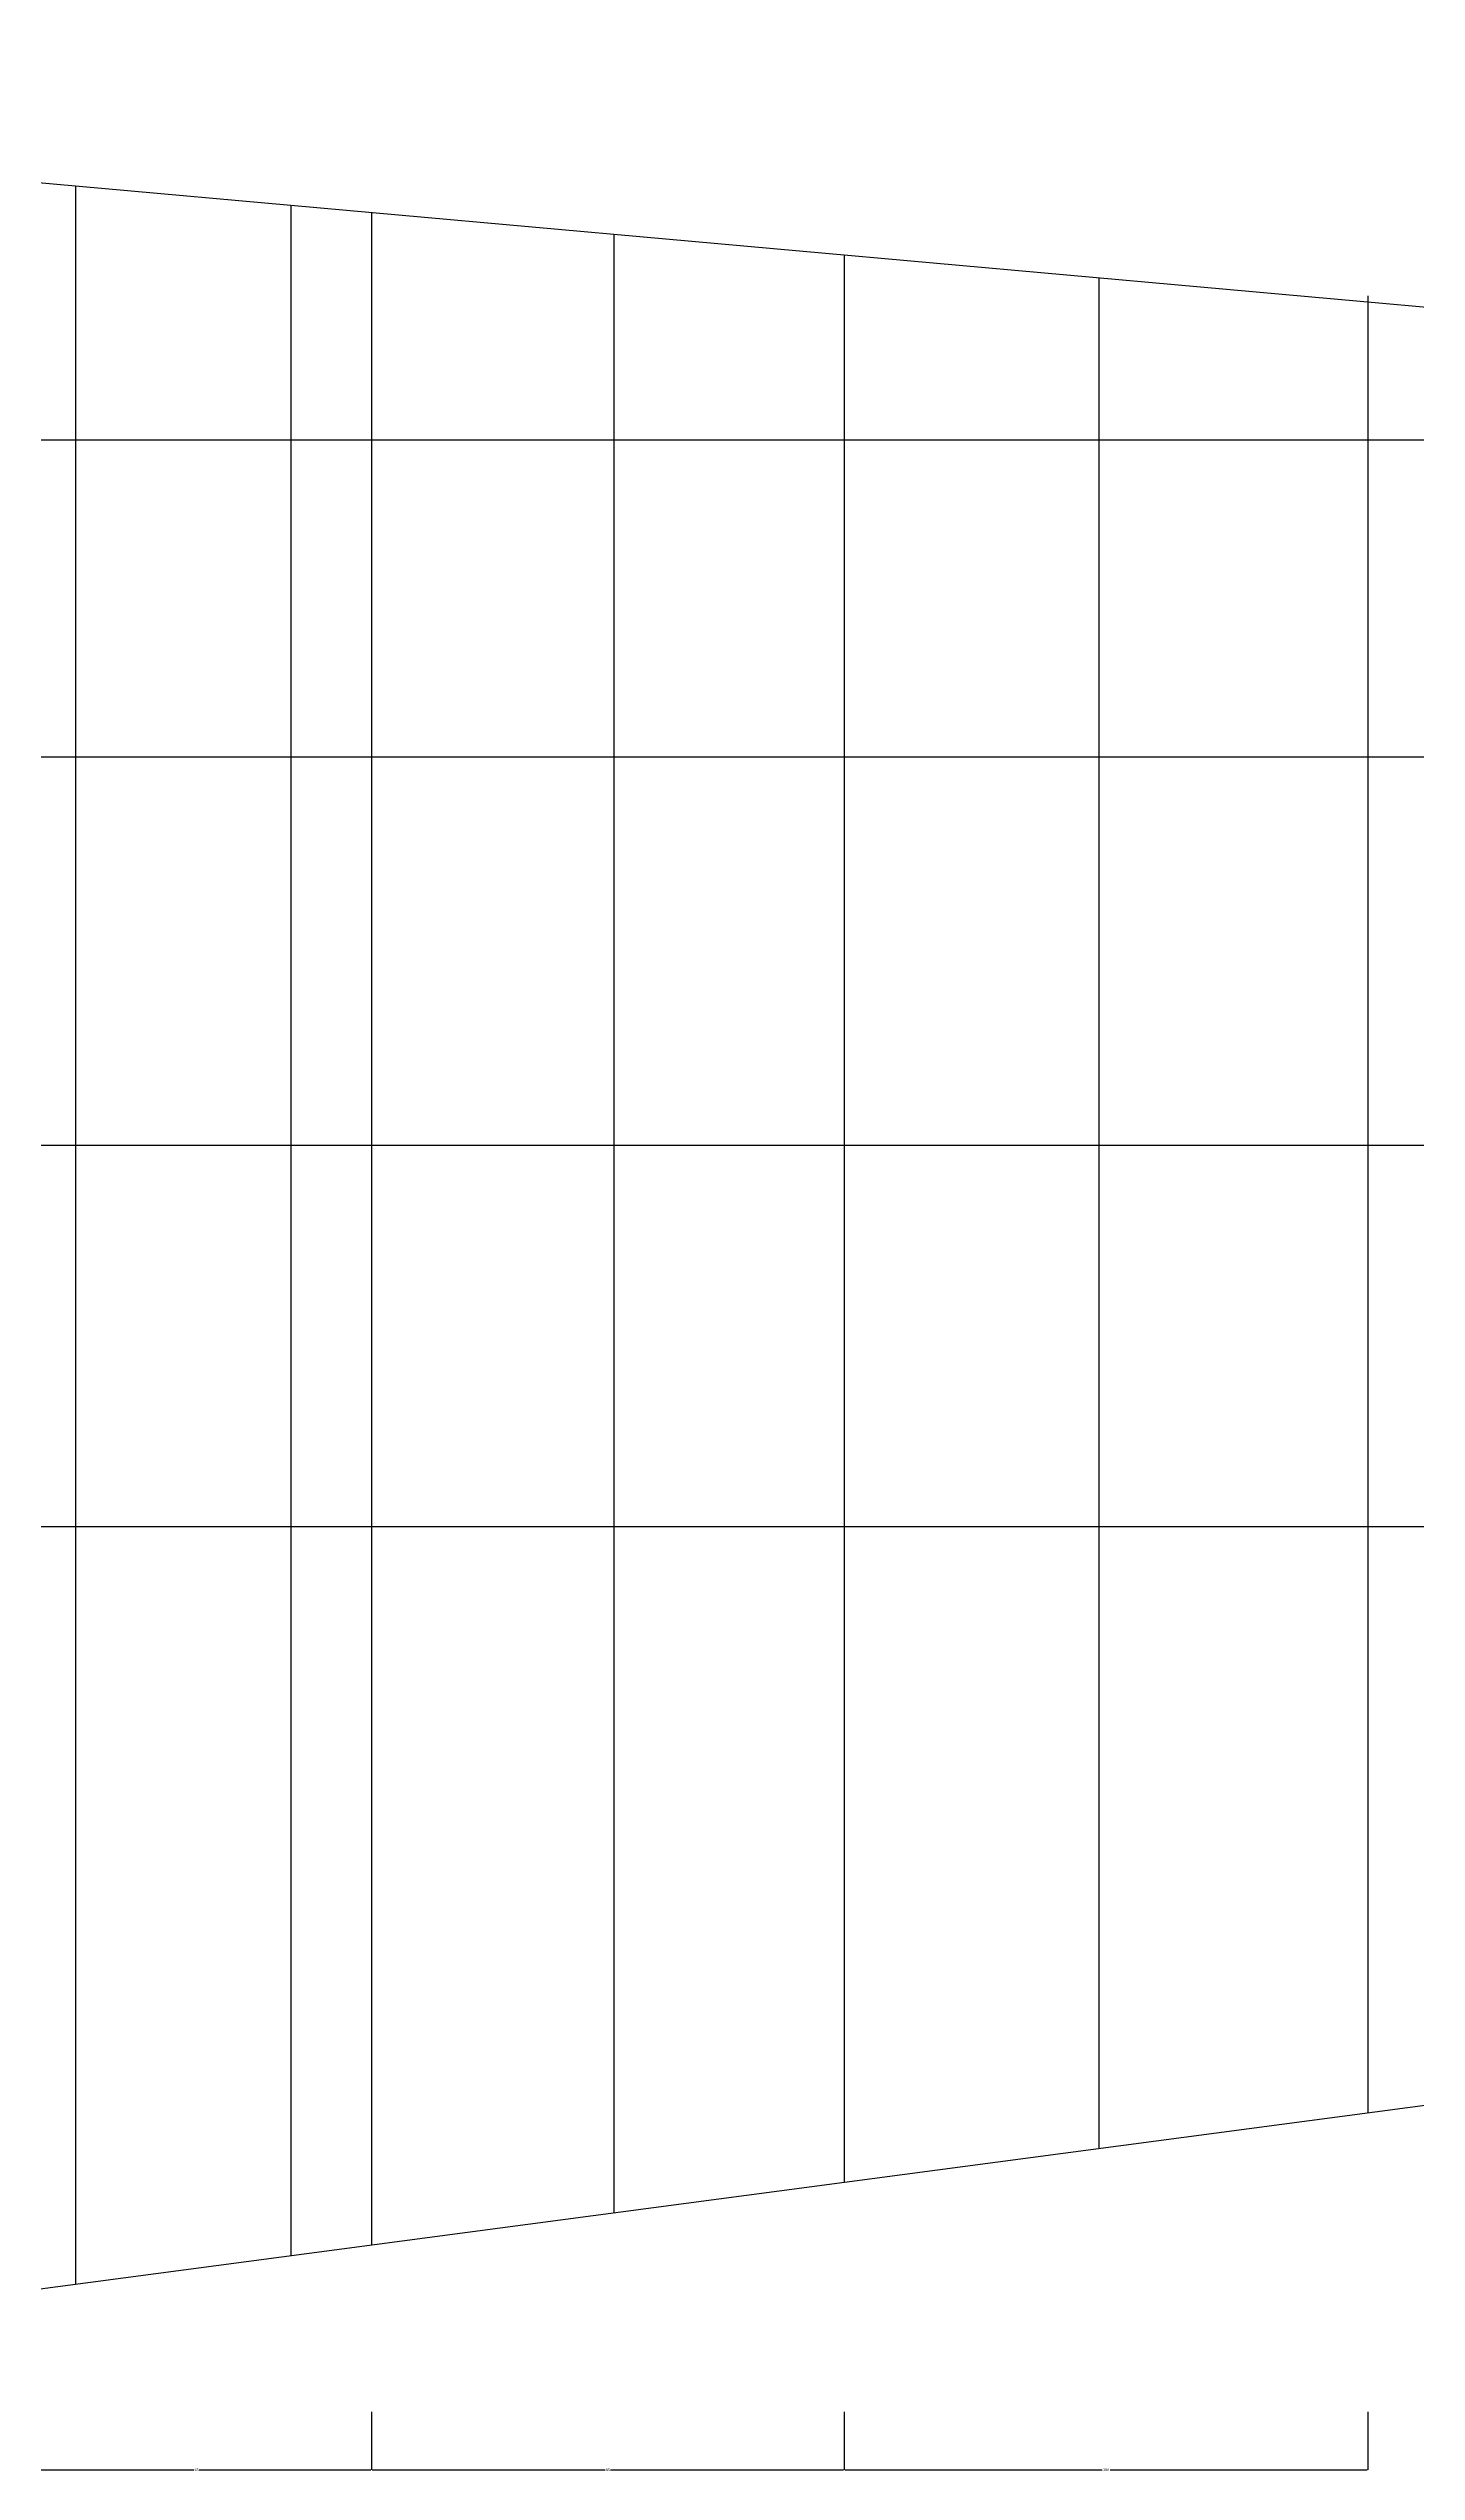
# Model space of a CAD drawing. Header units: metres. Extents: x 53 to 5323, y 88 to 7028.
# Drawn here: x 4104 to 4613, y 3637 to 4537 of the extents above; entities that cross this region are included whole.
import ezdxf

# ---------------------------------------------------------------- set-up
doc = ezdxf.new("R2010")
doc.units = ezdxf.units.M
for name, color, linetype in [('4', 4, 'Continuous'), ('7', 7, 'Continuous'), ('DIM', 3, 'Continuous')]:
    doc.layers.add(name, color=color, linetype=linetype)
doc.dimstyles.get("Standard").update_dxf_attribs({"dimtxt": 2.5, "dimasz": 2.5, "dimexe": 1.25, "dimexo": 0.625, "dimtad": 1, "dimcen": 2.5, "dimazin": 3, "dimtfac": 1, "dimtmove": 0, "dimatfit": 3})

# ---------------------------------------------------------------- blocks, each defined once
blk = doc.blocks.new('*D2')
for p, q in [((4399.97, 3659.34), (4399.97, 3637.88)), ((4594.48, 3659.34), (4594.48, 3637.88)), ((4400.22, 3637.88), (4495.725, 3637.88)), ((4498.725, 3637.88), (4594.23, 3637.88))]:
    blk.add_line(p, q)
at = {"layer": 'Defpoints'}
for p in [(4399.97, 3659.34), (4594.48, 3659.34), (4399.97, 3637.88)]:
    blk.add_point(p, dxfattribs=at)
at = {"layer": 'DIM', "insert": (4497.225, 3637.88), "char_height": 1, "attachment_point": 5}
blk.add_mtext('100', dxfattribs=at)
blk = doc.blocks.new('*D72')
for p, q in [((4224.48, 3659.34), (4224.48, 3637.88)), ((4399.97, 3659.34), (4399.97, 3637.88)), ((4224.73, 3637.88), (4311.225, 3637.88)), ((4313.225, 3637.88), (4399.72, 3637.88))]:
    blk.add_line(p, q)
at = {"layer": 'Defpoints'}
for p in [(4224.48, 3659.34), (4399.97, 3659.34), (4224.48, 3637.88)]:
    blk.add_point(p, dxfattribs=at)
at = {"layer": 'DIM', "insert": (4312.225, 3637.88), "char_height": 1, "attachment_point": 5}
blk.add_mtext('85', dxfattribs=at)
blk = doc.blocks.new('*D73')
for p, q in [((4094.48, 3659.34), (4094.48, 3637.88)), ((4224.48, 3659.34), (4224.48, 3637.88)), ((4094.73, 3637.88), (4158.48, 3637.88)), ((4160.48, 3637.88), (4224.23, 3637.88))]:
    blk.add_line(p, q)
at = {"layer": 'Defpoints'}
for p in [(4094.48, 3659.34), (4224.48, 3659.34), (4094.48, 3637.88)]:
    blk.add_point(p, dxfattribs=at)
at = {"layer": 'DIM', "insert": (4159.48, 3637.88), "char_height": 1, "attachment_point": 5}
blk.add_mtext('65', dxfattribs=at)

msp = doc.modelspace()

# ---------------------------------------------------------------- linework, layer by layer
at = {"layer": '4'}
for p, q in [((4224.48, 4475.82), (4224.48, 3721.38)), ((4314.48, 4467.74), (4314.48, 3733.31)), ((4399.97, 4460.06), (4399.97, 3744.65)), ((4494.48, 4451.57), (4494.48, 3757.17)), ((4594.48, 4444.94), (4594.48, 3770.43))]:
    msp.add_line(p, q, dxfattribs=at)
at = {"layer": '7'}
for p, q in [((4114.48, 4485.7), (4114.48, 3706.8)), ((4194.48, 4478.52), (4194.48, 3717.41))]:
    msp.add_line(p, q, dxfattribs=at)
at = {"layer": 'DIM'}
for p, q in [((4767.05, 4427.08), (3545.61, 4536.81)), ((3589.99, 3637.27), (4800.87, 3797.79))]:
    msp.add_line(p, q, dxfattribs=at)

# ---------------------------------------------------------------- dimensions: what is measured, and where the dimension line sits
for base, p1, p2, text, picture, middle in [((4094.48, 3637.88), (4094.48, 3659.34), (4224.48, 3659.34), '65', '*D73', (4159.48, 3637.88)), ((4224.48, 3637.88), (4224.48, 3659.34), (4399.97, 3659.34), '85', '*D72', (4312.225, 3637.88)), ((4399.97, 3637.88), (4399.97, 3659.34), (4594.48, 3659.34), '100', '*D2', (4497.225, 3637.88))]:
    dim = msp.add_linear_dim(base=base, p1=p1, p2=p2, text=text, dimstyle='Standard', dxfattribs=at)
    dim.commit()
    dim.dimension.update_dxf_attribs({"geometry": picture, "text_midpoint": middle})

# ---------------------------------------------------------------- leaders
for points in [[(4074.48, 4391.5), (4783.59, 4391.5)], [(3929.88, 4273.8), (4783.59, 4273.8)], [(4031.75, 4129.63), (4783.59, 4129.63)], [(3969.79, 3988.04), (4783.59, 3988.04)]]:
    msp.add_leader(points, dimstyle='Standard', dxfattribs=at)

doc.saveas('drawing.dxf')
